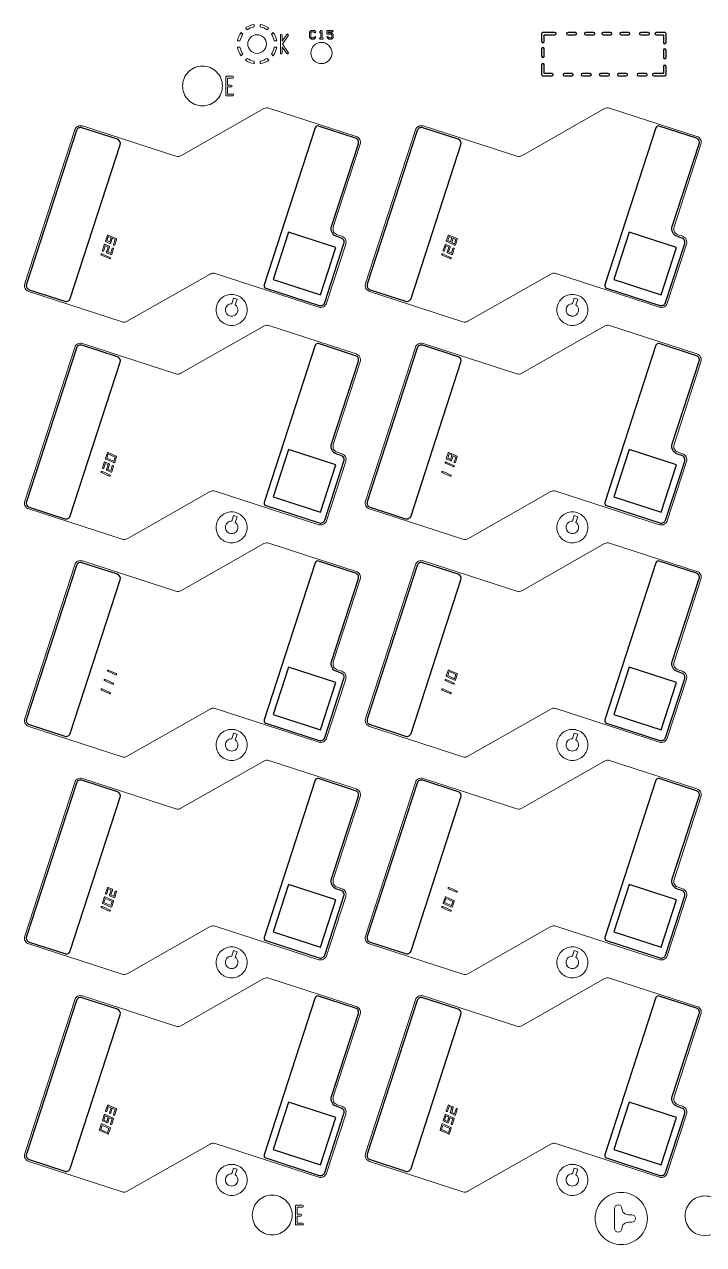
# Model space of a CAD drawing. Extents: x 2864 to 3941, y 2420 to 3182.
# Drawn here: x 3679.5 to 3734.1, y 2861.3 to 2959.5 of the extents above; entities that cross this region are included whole.
import ezdxf

# ---------------------------------------------------------------- set-up
doc = ezdxf.new("R2010")
doc.units = 0
doc.layers.get('0').update_dxf_attribs({"lineweight": 0})
for name, color, linetype in [('barcode', 1, 'Continuous'), ('susa-b', 2, 'Continuous'), ('susb-b', 3, 'Continuous'), ('工令码', 143, 'Continuous')]:
    doc.layers.add(name, color=color, linetype=linetype)

msp = doc.modelspace()

# ---------------------------------------------------------------- linework, layer by layer
for p, q in [((3697.952, 2959.321), (3697.952, 2959.524)), ((3697.051, 2958.741), (3696.907, 2958.884)), ((3703.369, 2958.34), (3703.468, 2958.34)), ((3696.907, 2957.003), (3697.051, 2957.146))]:
    msp.add_line(p, q)
at = {"linetype": 'Continuous'}
for points in [[(3697.261, 2959.238), (3697.404, 2959.094, -0.106991), (3697.952, 2959.321)], [(3698.452, 2959.524), (3698.452, 2959.321, -0.106992), (3698.999, 2959.094), (3699.142, 2959.238)], [(3696.621, 2958.193), (3696.824, 2958.193, -0.106992), (3697.051, 2958.741)], [(3699.496, 2958.884), (3699.352, 2958.741, -0.106991), (3699.579, 2958.193), (3699.782, 2958.193)], [(3700.219, 2958.179), (3700.219, 2958.658, 1), (3700.069, 2958.658), (3700.069, 2957.218, 1), (3700.219, 2957.218), (3700.219, 2957.697)], [(3700.702, 2957.261), (3700.235, 2957.938), (3700.702, 2958.616, 1), (3700.579, 2958.701), (3700.219, 2958.179)], [(3703.468, 2958.34, 1), (3703.468, 2958.44), (3703.419, 2958.44), (3703.419, 2958.986, 0.669786), (3703.333, 2959.021), (3703.234, 2958.922, 1), (3703.305, 2958.851), (3703.319, 2958.865)], [(3703.319, 2958.865), (3703.319, 2958.44), (3703.269, 2958.44, 1), (3703.269, 2958.34), (3703.369, 2958.34)], [(3697.051, 2957.146, -0.106993), (3696.824, 2957.693), (3696.621, 2957.693)], [(3699.782, 2957.693), (3699.579, 2957.693, -0.106992), (3699.352, 2957.146), (3699.496, 2957.003)], [(3700.219, 2957.697), (3700.579, 2957.175, 1), (3700.702, 2957.261)], [(3697.952, 2956.363), (3697.952, 2956.566, -0.106992), (3697.404, 2956.793), (3697.261, 2956.649)], [(3699.142, 2956.649), (3698.999, 2956.793, -0.106991), (3698.452, 2956.566), (3698.452, 2956.363)], [(3696.249, 2953.77, 1), (3696.249, 2953.92), (3695.827, 2953.92), (3695.827, 2954.49), (3696.125, 2954.49, 1), (3696.125, 2954.64), (3695.827, 2954.64), (3695.827, 2955.21), (3696.249, 2955.21, 1), (3696.249, 2955.36), (3695.752, 2955.36, 0.414241), (3695.677, 2955.285), (3695.677, 2954.565)], [(3695.677, 2954.565), (3695.677, 2953.845, 0.414241), (3695.752, 2953.77), (3696.249, 2953.77)], [(3701.853, 2862.923, 1), (3701.853, 2863.073), (3701.431, 2863.073), (3701.431, 2863.643), (3701.729, 2863.643, 1), (3701.729, 2863.793), (3701.431, 2863.793), (3701.431, 2864.364), (3701.853, 2864.364, 1), (3701.853, 2864.514), (3701.356, 2864.514, 0.414241), (3701.281, 2864.439), (3701.281, 2863.718)], [(3701.281, 2863.718), (3701.281, 2862.998, 0.414241), (3701.356, 2862.923), (3701.853, 2862.923)]]:
    msp.add_lwpolyline(points, format="xyb", dxfattribs=at)
for points in [[(3698.952, 2957.943, 0.414216), (3698.202, 2958.693, 0.414216), (3697.452, 2957.943, 0.414216), (3698.202, 2957.193, 0.414216)], [(3702.903, 2958.454, 1), (3702.832, 2958.525), (3702.747, 2958.44), (3702.59, 2958.44), (3702.52, 2958.51), (3702.52, 2958.866), (3702.59, 2958.936), (3702.747, 2958.936), (3702.832, 2958.851, 1), (3702.903, 2958.922), (3702.804, 2959.021, 0.200121), (3702.768, 2959.036), (3702.569, 2959.036, 0.200121), (3702.534, 2959.021), (3702.435, 2958.922, 0.200121), (3702.42, 2958.887), (3702.42, 2958.489, 0.200121), (3702.435, 2958.454), (3702.534, 2958.355, 0.200121), (3702.569, 2958.34), (3702.768, 2958.34, 0.200121), (3702.804, 2958.355)], [(3704.317, 2958.489), (3704.317, 2958.688, 0.200121), (3704.303, 2958.723), (3704.204, 2958.822, 0.200121), (3704.168, 2958.837), (3703.92, 2958.837), (3703.92, 2958.936), (3704.267, 2958.936, 1), (3704.267, 2959.036), (3703.87, 2959.036, 0.414253), (3703.82, 2958.986), (3703.82, 2958.787, 0.414253), (3703.87, 2958.737), (3704.147, 2958.737), (3704.217, 2958.667), (3704.217, 2958.51), (3704.147, 2958.44), (3703.99, 2958.44), (3703.905, 2958.525, 1), (3703.835, 2958.454), (3703.934, 2958.355, 0.200121), (3703.969, 2958.34), (3704.168, 2958.34, 0.200121), (3704.204, 2958.355), (3704.303, 2958.454, 0.200121)], [(3722.147, 2958.678, 1), (3722.147, 2958.878), (3721.181, 2958.878, 0.414228), (3721.081, 2958.778), (3721.081, 2958.142, 1), (3721.281, 2958.142), (3721.281, 2958.678)], [(3723.795, 2958.678, 1), (3723.795, 2958.878), (3723.177, 2958.878, 1), (3723.177, 2958.678)], [(3725.249, 2958.678, 1), (3725.249, 2958.878), (3724.631, 2958.878, 1), (3724.631, 2958.678)], [(3726.634, 2958.678, 1), (3726.634, 2958.878), (3726.016, 2958.878, 1), (3726.016, 2958.678)], [(3728.081, 2958.678, 1), (3728.081, 2958.878), (3727.463, 2958.878, 1), (3727.463, 2958.678)], [(3729.663, 2958.678, 1), (3729.663, 2958.878), (3729.045, 2958.878, 1), (3729.045, 2958.678)], [(3731.081, 2958.061), (3731.081, 2958.778, 0.414228), (3730.981, 2958.878), (3730.293, 2958.878, 1), (3730.293, 2958.678), (3730.881, 2958.678), (3730.881, 2958.061, 1)], [(3704.224, 2957.223, 0.414215), (3703.374, 2958.073, 0.414215), (3702.524, 2957.223, 0.414215), (3703.374, 2956.373, 0.414215)], [(3721.281, 2956.966), (3721.281, 2957.566, 1), (3721.081, 2957.566), (3721.081, 2956.966, 1)], [(3731.081, 2956.85), (3731.081, 2957.45, 1), (3730.881, 2957.45), (3730.881, 2956.85, 1)], [(3721.914, 2955.378, 1), (3721.914, 2955.578), (3721.281, 2955.578), (3721.281, 2956.283, 1), (3721.081, 2956.283), (3721.081, 2955.478, 0.414228), (3721.181, 2955.378)], [(3731.081, 2955.478), (3731.081, 2956.138, 1), (3730.881, 2956.138), (3730.881, 2955.578), (3730.093, 2955.578, 1), (3730.093, 2955.378), (3730.981, 2955.378, 0.414228)], [(3695.41, 2954.57, 0.414215), (3693.81, 2956.17, 0.414215), (3692.21, 2954.57, 0.414215), (3693.81, 2952.97, 0.414215)], [(3723.523, 2955.378, 1), (3723.523, 2955.578), (3722.905, 2955.578, 1), (3722.905, 2955.378)], [(3724.977, 2955.378, 1), (3724.977, 2955.578), (3724.359, 2955.578, 1), (3724.359, 2955.378)], [(3726.435, 2955.378, 1), (3726.435, 2955.578), (3725.817, 2955.578, 1), (3725.817, 2955.378)], [(3727.885, 2955.378, 1), (3727.885, 2955.578), (3727.267, 2955.578, 1), (3727.267, 2955.378)], [(3729.476, 2955.378, 1), (3729.476, 2955.578), (3728.858, 2955.578, 1), (3728.858, 2955.378)], [(3706.49, 2949.88, 0.41422), (3706.168, 2950.51), (3699.148, 2952.792, 0.211093), (3698.746, 2952.75), (3692.079, 2948.951, -0.211093), (3691.677, 2948.91), (3684.161, 2951.352, 0.41422), (3683.531, 2951.031), (3679.514, 2938.668, 0.414215), (3679.835, 2938.038), (3687.351, 2935.595, 0.211093), (3687.753, 2935.637), (3694.42, 2939.436, -0.211091), (3694.822, 2939.477), (3703.151, 2936.77, 0.414218), (3703.781, 2937.091), (3705.326, 2941.847, 0.414217), (3705.005, 2942.477), (3704.647, 2942.593, -0.414216), (3704.326, 2943.223)], [(3733.89, 2949.88, 0.41422), (3733.568, 2950.51), (3726.548, 2952.792, 0.211093), (3726.146, 2952.75), (3719.479, 2948.951, -0.211093), (3719.077, 2948.91), (3711.561, 2951.352, 0.41422), (3710.931, 2951.031), (3706.914, 2938.668, 0.414215), (3707.235, 2938.038), (3714.751, 2935.595, 0.211093), (3715.153, 2935.637), (3721.82, 2939.436, -0.211091), (3722.222, 2939.477), (3730.551, 2936.77, 0.414218), (3731.181, 2937.091), (3732.726, 2941.847, 0.414217), (3732.405, 2942.477), (3732.047, 2942.593, -0.414216), (3731.726, 2943.223)], [(3686.894, 2942.226, 0.385532), (3686.867, 2942.288), (3686.225, 2942.574, 0.447551), (3686.157, 2942.544), (3686.016, 2942.112, 0.385532), (3686.044, 2942.051), (3686.365, 2941.908, 0.447551), (3686.433, 2941.938), (3686.556, 2942.317), (3686.785, 2942.215), (3686.658, 2941.825, 1), (3686.753, 2941.794)], [(3714.294, 2942.226, 0.385532), (3714.267, 2942.288), (3713.625, 2942.574, 0.447551), (3713.557, 2942.544), (3713.416, 2942.112, 0.385532), (3713.444, 2942.051), (3714.085, 2941.764, 0.447551), (3714.154, 2941.795)], [(3686.647, 2941.466, 1), (3686.551, 2941.497), (3686.428, 2941.117), (3686.199, 2941.22), (3686.326, 2941.609, 0.385532), (3686.298, 2941.67), (3685.977, 2941.813, 0.447551), (3685.909, 2941.783), (3685.769, 2941.351, 1), (3685.864, 2941.32), (3685.987, 2941.699), (3686.217, 2941.597), (3686.09, 2941.208, 0.385532), (3686.117, 2941.147), (3686.438, 2941.003, 0.447551), (3686.506, 2941.034)], [(3714.047, 2941.466, 1), (3713.951, 2941.497), (3713.828, 2941.117), (3713.599, 2941.22), (3713.726, 2941.609, 0.385532), (3713.698, 2941.67), (3713.377, 2941.813, 0.447551), (3713.309, 2941.783), (3713.169, 2941.351, 1), (3713.264, 2941.32), (3713.387, 2941.699), (3713.617, 2941.597), (3713.49, 2941.208, 0.385532), (3713.517, 2941.147), (3713.838, 2941.003, 0.447551), (3713.906, 2941.034)], [(3686.372, 2940.766), (3686.051, 2940.909), (3685.73, 2941.053, 1), (3685.689, 2940.961), (3686.01, 2940.818), (3686.331, 2940.675, 1)], [(3713.772, 2940.766), (3713.451, 2940.909), (3713.13, 2941.053, 1), (3713.089, 2940.961), (3713.41, 2940.818), (3713.731, 2940.675, 1)], [(3697.402, 2936.551, 0.414215), (3696.152, 2937.801, 0.414215), (3694.902, 2936.551, 0.414215), (3696.152, 2935.301, 0.414215)], [(3724.802, 2936.551, 0.414215), (3723.552, 2937.801, 0.414215), (3722.302, 2936.551, 0.414215), (3723.552, 2935.301, 0.414215)], [(3696.652, 2936.551, -0.414217), (3696.152, 2936.051, -0.414217), (3695.652, 2936.551, -0.414217), (3696.152, 2937.051, -0.002897), (3696.157, 2937.051), (3696.303, 2937.502), (3696.588, 2937.409), (3696.442, 2936.958, -0.242589)], [(3724.052, 2936.551, -0.414217), (3723.552, 2936.051, -0.414217), (3723.052, 2936.551, -0.414217), (3723.552, 2937.051, -0.002897), (3723.557, 2937.051), (3723.703, 2937.502), (3723.988, 2937.409), (3723.842, 2936.958, -0.242589)], [(3706.49, 2932.38, 0.41422), (3706.168, 2933.01), (3699.148, 2935.292, 0.211093), (3698.746, 2935.25), (3692.079, 2931.451, -0.211093), (3691.677, 2931.41), (3684.161, 2933.852, 0.41422), (3683.531, 2933.531), (3679.514, 2921.168, 0.414215), (3679.835, 2920.538), (3687.351, 2918.095, 0.211093), (3687.753, 2918.137), (3694.42, 2921.936, -0.211091), (3694.822, 2921.977), (3703.151, 2919.27, 0.414218), (3703.781, 2919.591), (3705.326, 2924.347, 0.414217), (3705.005, 2924.977), (3704.647, 2925.093, -0.414216), (3704.326, 2925.723)], [(3733.89, 2932.38, 0.41422), (3733.568, 2933.01), (3726.548, 2935.292, 0.211093), (3726.146, 2935.25), (3719.479, 2931.451, -0.211093), (3719.077, 2931.41), (3711.561, 2933.852, 0.41422), (3710.931, 2933.531), (3706.914, 2921.168, 0.414215), (3707.235, 2920.538), (3714.751, 2918.095, 0.211093), (3715.153, 2918.137), (3721.82, 2921.936, -0.211091), (3722.222, 2921.977), (3730.551, 2919.27, 0.414218), (3731.181, 2919.591), (3732.726, 2924.347, 0.414217), (3732.405, 2924.977), (3732.047, 2925.093, -0.414216), (3731.726, 2925.723)], [(3686.894, 2924.726, 0.385532), (3686.867, 2924.788), (3686.225, 2925.074, 0.447551), (3686.157, 2925.044), (3686.016, 2924.612, 0.385532), (3686.044, 2924.551), (3686.685, 2924.264, 0.447551), (3686.754, 2924.295)], [(3714.294, 2924.726, 0.385532), (3714.267, 2924.788), (3713.625, 2925.074, 0.447551), (3713.557, 2925.044), (3713.416, 2924.612, 0.385532), (3713.444, 2924.551), (3713.765, 2924.408, 0.447551), (3713.833, 2924.438), (3713.956, 2924.817), (3714.185, 2924.715), (3714.058, 2924.325, 1), (3714.153, 2924.294)], [(3686.647, 2923.966, 1), (3686.551, 2923.997), (3686.428, 2923.617), (3686.199, 2923.72), (3686.326, 2924.109, 0.385532), (3686.298, 2924.17), (3685.977, 2924.313, 0.447551), (3685.909, 2924.283), (3685.769, 2923.851, 1), (3685.864, 2923.82), (3685.987, 2924.199), (3686.217, 2924.097), (3686.09, 2923.708, 0.385532), (3686.117, 2923.647), (3686.438, 2923.503, 0.447551), (3686.506, 2923.534)], [(3714.019, 2924.027), (3713.698, 2924.17), (3713.377, 2924.313, 1), (3713.337, 2924.222), (3713.658, 2924.079), (3713.979, 2923.935, 1)], [(3686.372, 2923.266), (3686.051, 2923.409), (3685.73, 2923.553, 1), (3685.689, 2923.461), (3686.01, 2923.318), (3686.331, 2923.175, 1)], [(3713.772, 2923.266), (3713.451, 2923.409), (3713.13, 2923.553, 1), (3713.089, 2923.461), (3713.41, 2923.318), (3713.731, 2923.175, 1)], [(3697.402, 2919.051, 0.414215), (3696.152, 2920.301, 0.414215), (3694.902, 2919.051, 0.414215), (3696.152, 2917.801, 0.414215)], [(3696.652, 2919.051, -0.414217), (3696.152, 2918.551, -0.414217), (3695.652, 2919.051, -0.414217), (3696.152, 2919.551, -0.002897), (3696.157, 2919.551), (3696.303, 2920.002), (3696.588, 2919.909), (3696.442, 2919.458, -0.242589)], [(3724.802, 2919.051, 0.414215), (3723.552, 2920.301, 0.414215), (3722.302, 2919.051, 0.414215), (3723.552, 2917.801, 0.414215)], [(3724.052, 2919.051, -0.414217), (3723.552, 2918.551, -0.414217), (3723.052, 2919.051, -0.414217), (3723.552, 2919.551, -0.002897), (3723.557, 2919.551), (3723.703, 2920.002), (3723.988, 2919.909), (3723.842, 2919.458, -0.242589)], [(3706.49, 2914.88, 0.41422), (3706.168, 2915.51), (3699.148, 2917.792, 0.211093), (3698.746, 2917.75), (3692.079, 2913.951, -0.211093), (3691.677, 2913.91), (3684.161, 2916.352, 0.41422), (3683.531, 2916.031), (3679.514, 2903.668, 0.414215), (3679.835, 2903.038), (3687.351, 2900.595, 0.211093), (3687.753, 2900.637), (3694.42, 2904.436, -0.211091), (3694.822, 2904.477), (3703.151, 2901.77, 0.414218), (3703.781, 2902.091), (3705.326, 2906.847, 0.414217), (3705.005, 2907.477), (3704.647, 2907.593, -0.414216), (3704.326, 2908.223)], [(3733.89, 2914.88, 0.41422), (3733.568, 2915.51), (3726.548, 2917.792, 0.211093), (3726.146, 2917.75), (3719.479, 2913.951, -0.211093), (3719.077, 2913.91), (3711.561, 2916.352, 0.41422), (3710.931, 2916.031), (3706.914, 2903.668, 0.414215), (3707.235, 2903.038), (3714.751, 2900.595, 0.211093), (3715.153, 2900.637), (3721.82, 2904.436, -0.211091), (3722.222, 2904.477), (3730.551, 2901.77, 0.414218), (3731.181, 2902.091), (3732.726, 2906.847, 0.414217), (3732.405, 2907.477), (3732.047, 2907.593, -0.414216), (3731.726, 2908.223)], [(3686.867, 2907.288), (3686.546, 2907.431), (3686.225, 2907.574, 1), (3686.184, 2907.483), (3686.505, 2907.34), (3686.826, 2907.196, 1)], [(3714.294, 2907.226, 0.385532), (3714.267, 2907.288), (3713.625, 2907.574, 0.447551), (3713.557, 2907.544), (3713.416, 2907.112, 0.385532), (3713.444, 2907.051), (3714.085, 2906.764, 0.447551), (3714.154, 2906.795)], [(3686.619, 2906.527), (3686.298, 2906.67), (3685.977, 2906.813, 1), (3685.937, 2906.722), (3686.258, 2906.579), (3686.579, 2906.435, 1)], [(3714.019, 2906.527), (3713.698, 2906.67), (3713.377, 2906.813, 1), (3713.337, 2906.722), (3713.658, 2906.579), (3713.979, 2906.435, 1)], [(3686.372, 2905.766), (3686.051, 2905.909), (3685.73, 2906.053, 1), (3685.689, 2905.961), (3686.01, 2905.818), (3686.331, 2905.675, 1)], [(3713.772, 2905.766), (3713.451, 2905.909), (3713.13, 2906.053, 1), (3713.089, 2905.961), (3713.41, 2905.818), (3713.731, 2905.675, 1)], [(3697.402, 2901.551, 0.414215), (3696.152, 2902.801, 0.414215), (3694.902, 2901.551, 0.414215), (3696.152, 2900.301, 0.414215)], [(3696.652, 2901.551, -0.414217), (3696.152, 2901.051, -0.414217), (3695.652, 2901.551, -0.414217), (3696.152, 2902.051, -0.002897), (3696.157, 2902.051), (3696.303, 2902.502), (3696.588, 2902.409), (3696.442, 2901.958, -0.242589)], [(3724.802, 2901.551, 0.414215), (3723.552, 2902.801, 0.414215), (3722.302, 2901.551, 0.414215), (3723.552, 2900.301, 0.414215)], [(3724.052, 2901.551, -0.414217), (3723.552, 2901.051, -0.414217), (3723.052, 2901.551, -0.414217), (3723.552, 2902.051, -0.002897), (3723.557, 2902.051), (3723.703, 2902.502), (3723.988, 2902.409), (3723.842, 2901.958, -0.242589)], [(3706.49, 2897.38, 0.41422), (3706.168, 2898.01), (3699.148, 2900.292, 0.211093), (3698.746, 2900.25), (3692.079, 2896.451, -0.211093), (3691.677, 2896.41), (3684.161, 2898.852, 0.41422), (3683.531, 2898.531), (3679.514, 2886.168, 0.414215), (3679.835, 2885.538), (3687.351, 2883.095, 0.211093), (3687.753, 2883.137), (3694.42, 2886.936, -0.211091), (3694.822, 2886.977), (3703.151, 2884.27, 0.414218), (3703.781, 2884.591), (3705.326, 2889.347, 0.414217), (3705.005, 2889.977), (3704.647, 2890.093, -0.414216), (3704.326, 2890.723)], [(3733.89, 2897.38, 0.41422), (3733.568, 2898.01), (3726.548, 2900.292, 0.211093), (3726.146, 2900.25), (3719.479, 2896.451, -0.211093), (3719.077, 2896.41), (3711.561, 2898.852, 0.41422), (3710.931, 2898.531), (3706.914, 2886.168, 0.414215), (3707.235, 2885.538), (3714.751, 2883.095, 0.211093), (3715.153, 2883.137), (3721.82, 2886.936, -0.211091), (3722.222, 2886.977), (3730.551, 2884.27, 0.414218), (3731.181, 2884.591), (3732.726, 2889.347, 0.414217), (3732.405, 2889.977), (3732.047, 2890.093, -0.414216), (3731.726, 2890.723)], [(3686.894, 2889.727, 1), (3686.799, 2889.757), (3686.675, 2889.378), (3686.446, 2889.481), (3686.573, 2889.87, 0.385532), (3686.546, 2889.931), (3686.225, 2890.074, 0.447551), (3686.157, 2890.044), (3686.016, 2889.612, 1), (3686.111, 2889.581), (3686.235, 2889.96), (3686.464, 2889.858), (3686.337, 2889.469, 0.385532), (3686.365, 2889.408), (3686.685, 2889.264, 0.447551), (3686.754, 2889.295)], [(3714.267, 2889.788), (3713.946, 2889.931), (3713.625, 2890.074, 1), (3713.584, 2889.983), (3713.905, 2889.84), (3714.226, 2889.696, 1)], [(3686.372, 2888.266), (3686.051, 2888.409), (3685.73, 2888.553, 1), (3685.689, 2888.461), (3686.01, 2888.318), (3686.331, 2888.175, 1)], [(3686.646, 2888.965, 0.385532), (3686.619, 2889.027), (3685.977, 2889.313, 0.447551), (3685.909, 2889.283), (3685.769, 2888.851, 0.385532), (3685.796, 2888.79), (3686.438, 2888.503, 0.447551), (3686.506, 2888.534)], [(3713.772, 2888.266), (3713.451, 2888.409), (3713.13, 2888.553, 1), (3713.089, 2888.461), (3713.41, 2888.318), (3713.731, 2888.175, 1)], [(3714.046, 2888.965, 0.385532), (3714.019, 2889.027), (3713.377, 2889.313, 0.447551), (3713.309, 2889.283), (3713.169, 2888.851, 0.385532), (3713.196, 2888.79), (3713.838, 2888.503, 0.447551), (3713.906, 2888.534)], [(3697.402, 2884.051, 0.414215), (3696.152, 2885.301, 0.414215), (3694.902, 2884.051, 0.414215), (3696.152, 2882.801, 0.414215)], [(3696.652, 2884.051, -0.414217), (3696.152, 2883.551, -0.414217), (3695.652, 2884.051, -0.414217), (3696.152, 2884.551, -0.002897), (3696.157, 2884.551), (3696.303, 2885.002), (3696.588, 2884.909), (3696.442, 2884.458, -0.242589)], [(3724.802, 2884.051, 0.414215), (3723.552, 2885.301, 0.414215), (3722.302, 2884.051, 0.414215), (3723.552, 2882.801, 0.414215)], [(3724.052, 2884.051, -0.414217), (3723.552, 2883.551, -0.414217), (3723.052, 2884.051, -0.414217), (3723.552, 2884.551, -0.002897), (3723.557, 2884.551), (3723.703, 2885.002), (3723.988, 2884.909), (3723.842, 2884.458, -0.242589)], [(3706.49, 2879.88, 0.41422), (3706.168, 2880.51), (3699.148, 2882.792, 0.211093), (3698.746, 2882.75), (3692.079, 2878.951, -0.211093), (3691.677, 2878.91), (3684.161, 2881.352, 0.41422), (3683.531, 2881.031), (3679.514, 2868.668, 0.414215), (3679.835, 2868.038), (3687.351, 2865.595, 0.211093), (3687.753, 2865.637), (3694.42, 2869.436, -0.211091), (3694.822, 2869.477), (3703.151, 2866.77, 0.414218), (3703.781, 2867.091), (3705.326, 2871.847, 0.414217), (3705.005, 2872.477), (3704.647, 2872.593, -0.414216), (3704.326, 2873.223)], [(3733.89, 2879.88, 0.41422), (3733.568, 2880.51), (3726.548, 2882.792, 0.211093), (3726.146, 2882.75), (3719.479, 2878.951, -0.211093), (3719.077, 2878.91), (3711.561, 2881.352, 0.41422), (3710.931, 2881.031), (3706.914, 2868.668, 0.414215), (3707.235, 2868.038), (3714.751, 2865.595, 0.211093), (3715.153, 2865.637), (3721.82, 2869.436, -0.211091), (3722.222, 2869.477), (3730.551, 2866.77, 0.414218), (3731.181, 2867.091), (3732.726, 2871.847, 0.414217), (3732.405, 2872.477), (3732.047, 2872.593, -0.414216), (3731.726, 2873.223)], [(3686.646, 2871.465, 0.385532), (3686.619, 2871.527), (3685.977, 2871.813, 0.447551), (3685.909, 2871.783), (3685.769, 2871.351, 0.385532), (3685.796, 2871.29), (3686.117, 2871.147, 0.447551), (3686.185, 2871.177), (3686.308, 2871.556), (3686.538, 2871.454), (3686.411, 2871.065, 1), (3686.506, 2871.034)], [(3686.894, 2872.226, 0.385532), (3686.867, 2872.288), (3686.225, 2872.574, 0.447551), (3686.157, 2872.544), (3686.016, 2872.112, 1), (3686.111, 2872.081), (3686.235, 2872.46), (3686.464, 2872.358), (3686.337, 2871.969, 1), (3686.432, 2871.938), (3686.556, 2872.317), (3686.785, 2872.215), (3686.658, 2871.825, 1), (3686.753, 2871.794)], [(3714.046, 2871.465, 0.385532), (3714.019, 2871.527), (3713.377, 2871.813, 0.447551), (3713.309, 2871.783), (3713.169, 2871.351, 0.385532), (3713.196, 2871.29), (3713.517, 2871.147, 0.447551), (3713.585, 2871.177), (3713.708, 2871.556), (3713.938, 2871.454), (3713.811, 2871.065, 1), (3713.906, 2871.034)], [(3714.294, 2872.227, 1), (3714.199, 2872.257), (3714.075, 2871.878), (3713.846, 2871.981), (3713.973, 2872.37, 0.385532), (3713.946, 2872.431), (3713.625, 2872.574, 0.447551), (3713.557, 2872.544), (3713.416, 2872.112, 1), (3713.511, 2872.081), (3713.635, 2872.46), (3713.864, 2872.358), (3713.737, 2871.969, 0.385532), (3713.765, 2871.908), (3714.085, 2871.764, 0.447551), (3714.154, 2871.795)], [(3686.399, 2870.705, 0.385532), (3686.372, 2870.766), (3685.73, 2871.053, 0.447551), (3685.662, 2871.022), (3685.522, 2870.591, 0.385532), (3685.549, 2870.529), (3686.191, 2870.243, 0.447551), (3686.259, 2870.273)], [(3713.799, 2870.705, 0.385532), (3713.772, 2870.766), (3713.13, 2871.053, 0.447551), (3713.062, 2871.022), (3712.922, 2870.591, 0.385532), (3712.949, 2870.529), (3713.591, 2870.243, 0.447551), (3713.659, 2870.273)], [(3697.402, 2866.551, 0.414215), (3696.152, 2867.801, 0.414215), (3694.902, 2866.551, 0.414215), (3696.152, 2865.301, 0.414215)], [(3696.652, 2866.551, -0.414217), (3696.152, 2866.051, -0.414217), (3695.652, 2866.551, -0.414217), (3696.152, 2867.051, -0.002897), (3696.157, 2867.051), (3696.303, 2867.502), (3696.588, 2867.409), (3696.442, 2866.958, -0.242589)], [(3724.802, 2866.551, 0.414215), (3723.552, 2867.801, 0.414215), (3722.302, 2866.551, 0.414215), (3723.552, 2865.301, 0.414215)], [(3724.052, 2866.551, -0.414217), (3723.552, 2866.051, -0.414217), (3723.052, 2866.551, -0.414217), (3723.552, 2867.051, -0.002897), (3723.557, 2867.051), (3723.703, 2867.502), (3723.988, 2867.409), (3723.842, 2866.958, -0.242589)], [(3701.014, 2863.724, 0.414215), (3699.414, 2865.324, 0.414215), (3697.814, 2863.724, 0.414215), (3699.414, 2862.124, 0.414215)], [(3729.584, 2863.444, 0.414215), (3727.484, 2865.544, 0.414215), (3725.384, 2863.444, 0.414215), (3727.484, 2861.344, 0.414215)], [(3735.81, 2863.661, 0.414214), (3734.21, 2865.261, 0.414214), (3732.61, 2863.661, 0.414214), (3734.21, 2862.061, 0.414214)], [(3728.334, 2863.144), (3728.034, 2863.144, 0.414217), (3727.534, 2862.644, -1), (3726.934, 2862.644), (3726.934, 2864.244, -1), (3727.534, 2864.244, 0.414217), (3728.034, 2863.744), (3728.334, 2863.744, -1)]]:
    msp.add_lwpolyline(points, format="xyb", close=True, dxfattribs=at)
for points in [[(3686.464, 2942.358), (3686.355, 2942.022), (3686.125, 2942.124), (3686.235, 2942.46)], [(3713.864, 2942.358), (3713.755, 2942.022), (3713.525, 2942.124), (3713.635, 2942.46)], [(3714.185, 2942.215), (3714.075, 2941.878), (3713.846, 2941.981), (3713.956, 2942.317)], [(3686.785, 2924.715), (3686.675, 2924.378), (3686.405, 2924.499), (3686.125, 2924.624), (3686.235, 2924.96), (3686.505, 2924.84)], [(3713.864, 2924.858), (3713.755, 2924.522), (3713.525, 2924.624), (3713.635, 2924.96)], [(3714.185, 2907.215), (3714.075, 2906.878), (3713.805, 2906.999), (3713.525, 2907.124), (3713.635, 2907.46), (3713.905, 2907.34)], [(3686.538, 2888.954), (3686.428, 2888.617), (3686.158, 2888.738), (3685.878, 2888.863), (3685.987, 2889.199), (3686.258, 2889.079)], [(3713.938, 2888.954), (3713.828, 2888.617), (3713.558, 2888.738), (3713.278, 2888.863), (3713.387, 2889.199), (3713.658, 2889.079)], [(3686.29, 2870.693), (3686.181, 2870.357), (3685.911, 2870.477), (3685.631, 2870.602), (3685.74, 2870.939), (3686.01, 2870.818)], [(3686.217, 2871.597), (3686.107, 2871.261), (3685.878, 2871.363), (3685.987, 2871.699)], [(3713.69, 2870.693), (3713.581, 2870.357), (3713.311, 2870.477), (3713.031, 2870.602), (3713.14, 2870.939), (3713.41, 2870.818)], [(3713.617, 2871.597), (3713.507, 2871.261), (3713.278, 2871.363), (3713.387, 2871.699)]]:
    msp.add_lwpolyline(points, close=True, dxfattribs=at)
for start, end in [(98.98922, 126.0106), (53.9894, 81.01078), (143.9894, 171.01078), (8.98922, 36.0106), (188.98939, 216.01078), (323.9894, 351.01078), (233.98937, 261.01066), (278.98922, 306.0106)]:
    msp.add_arc((3698.202, 2957.943), 1.6, start, end)
at = {"layer": 'barcode', "linetype": 'Continuous'}
for points in [[(3700.729, 2942.812), (3699.493, 2939.007), (3703.297, 2937.771), (3704.533, 2941.576)], [(3728.129, 2942.812), (3726.893, 2939.007), (3730.697, 2937.771), (3731.933, 2941.576)], [(3700.729, 2925.312), (3699.493, 2921.507), (3703.297, 2920.271), (3704.533, 2924.076)], [(3728.129, 2925.312), (3726.893, 2921.507), (3730.697, 2920.271), (3731.933, 2924.076)], [(3700.729, 2907.812), (3699.493, 2904.007), (3703.297, 2902.771), (3704.533, 2906.576)], [(3728.129, 2907.812), (3726.893, 2904.007), (3730.697, 2902.771), (3731.933, 2906.576)], [(3700.729, 2890.312), (3699.493, 2886.507), (3703.297, 2885.271), (3704.533, 2889.076)], [(3728.129, 2890.312), (3726.893, 2886.507), (3730.697, 2885.271), (3731.933, 2889.076)], [(3700.729, 2872.812), (3699.493, 2869.007), (3703.297, 2867.771), (3704.533, 2871.576)], [(3728.129, 2872.812), (3726.893, 2869.007), (3730.697, 2867.771), (3731.933, 2871.576)]]:
    msp.add_lwpolyline(points, close=True, dxfattribs=at)
at = {"layer": 'susa-b'}
for p, q in [((3683.176, 2937.478), (3687.193, 2949.841)), ((3710.576, 2937.478), (3714.593, 2949.841)), ((3683.176, 2919.978), (3687.193, 2932.341)), ((3710.576, 2919.978), (3714.593, 2932.341)), ((3683.176, 2902.478), (3687.193, 2914.841)), ((3710.576, 2902.478), (3714.593, 2914.841)), ((3683.176, 2884.978), (3687.193, 2897.341)), ((3710.576, 2884.978), (3714.593, 2897.341)), ((3683.176, 2867.478), (3687.193, 2879.841)), ((3710.576, 2867.478), (3714.593, 2879.841))]:
    msp.add_line(p, q, dxfattribs=at)
at = {"layer": 'susa-b', "linetype": 'Continuous'}
for points in [[(3686.969, 2950.282), (3684.115, 2951.21, 0.414216), (3683.674, 2950.985), (3679.656, 2938.621, 0.414218), (3679.881, 2938.18), (3682.735, 2937.253)], [(3714.369, 2950.282), (3711.515, 2951.21, 0.414216), (3711.074, 2950.985), (3707.056, 2938.621, 0.414218), (3707.281, 2938.18), (3710.135, 2937.253)], [(3686.969, 2932.782), (3684.115, 2933.71, 0.414216), (3683.674, 2933.485), (3679.656, 2921.121, 0.414218), (3679.881, 2920.68), (3682.735, 2919.753)], [(3714.369, 2932.782), (3711.515, 2933.71, 0.414216), (3711.074, 2933.485), (3707.056, 2921.121, 0.414218), (3707.281, 2920.68), (3710.135, 2919.753)], [(3686.969, 2915.282), (3684.115, 2916.21, 0.414216), (3683.674, 2915.985), (3679.656, 2903.621, 0.414218), (3679.881, 2903.18), (3682.735, 2902.253)], [(3714.369, 2915.282), (3711.515, 2916.21, 0.414216), (3711.074, 2915.985), (3707.056, 2903.621, 0.414218), (3707.281, 2903.18), (3710.135, 2902.253)], [(3686.969, 2897.782), (3684.115, 2898.71, 0.414216), (3683.674, 2898.485), (3679.656, 2886.121, 0.414218), (3679.881, 2885.68), (3682.735, 2884.753)], [(3714.369, 2897.782), (3711.515, 2898.71, 0.414216), (3711.074, 2898.485), (3707.056, 2886.121, 0.414218), (3707.281, 2885.68), (3710.135, 2884.753)], [(3686.969, 2880.282), (3684.115, 2881.21, 0.414216), (3683.674, 2880.985), (3679.656, 2868.621, 0.414218), (3679.881, 2868.18), (3682.735, 2867.253)], [(3714.369, 2880.282), (3711.515, 2881.21, 0.414216), (3711.074, 2880.985), (3707.056, 2868.621, 0.414218), (3707.281, 2868.18), (3710.135, 2867.253)]]:
    msp.add_lwpolyline(points, format="xyb", dxfattribs=at)
at = {"layer": 'susa-b'}
for centre, start, end in [((3686.86, 2949.95), 341.99977, 71.99977), ((3714.26, 2949.95), 341.99977, 71.99977), ((3682.843, 2937.586), 251.99971, 342.0001), ((3710.243, 2937.586), 251.99971, 342.0001), ((3686.86, 2932.45), 341.99977, 71.99977), ((3714.26, 2932.45), 341.99977, 71.99977), ((3682.843, 2920.086), 251.99971, 342.0001), ((3710.243, 2920.086), 251.99971, 342.0001), ((3686.86, 2914.95), 341.99977, 71.99977), ((3714.26, 2914.95), 341.99977, 71.99977), ((3682.843, 2902.586), 251.99971, 342.0001), ((3710.243, 2902.586), 251.99971, 342.0001), ((3686.86, 2897.45), 341.99977, 71.99977), ((3714.26, 2897.45), 341.99977, 71.99977), ((3682.843, 2885.086), 251.99971, 342.0001), ((3710.243, 2885.086), 251.99971, 342.0001), ((3686.86, 2879.95), 341.99977, 71.99977), ((3714.26, 2879.95), 341.99977, 71.99977), ((3682.843, 2867.586), 251.99971, 342.0001), ((3710.243, 2867.586), 251.99971, 342.0001)]:
    msp.add_arc(centre, 0.35, start, end, dxfattribs=at)
at = {"layer": 'susb-b'}
for p, q in [((3706.122, 2950.368), (3703.127, 2951.341)), ((3733.522, 2950.368), (3730.527, 2951.341)), ((3706.122, 2932.868), (3703.127, 2933.841)), ((3733.522, 2932.868), (3730.527, 2933.841)), ((3706.122, 2915.368), (3703.127, 2916.341)), ((3733.522, 2915.368), (3730.527, 2916.341)), ((3706.122, 2897.868), (3703.127, 2898.841)), ((3733.522, 2897.868), (3730.527, 2898.841)), ((3706.122, 2880.368), (3703.127, 2881.341)), ((3733.522, 2880.368), (3730.527, 2881.341))]:
    msp.add_line(p, q, dxfattribs=at)
at = {"layer": 'susb-b', "linetype": 'Continuous'}
for points in [[(3702.875, 2951.213), (3698.765, 2938.564, 0.414221), (3698.893, 2938.312)], [(3698.893, 2938.312), (3703.197, 2936.913, 0.414222), (3703.638, 2937.138), (3705.184, 2941.893, 0.414218), (3704.959, 2942.334), (3704.601, 2942.45, -0.414217), (3704.184, 2943.269), (3706.347, 2949.927, 0.414216), (3706.122, 2950.368)], [(3730.275, 2951.213), (3726.165, 2938.564, 0.414221), (3726.293, 2938.312)], [(3726.293, 2938.312), (3730.597, 2936.913, 0.414222), (3731.038, 2937.138), (3732.584, 2941.893, 0.414218), (3732.359, 2942.334), (3732.001, 2942.45, -0.414217), (3731.584, 2943.269), (3733.747, 2949.927, 0.414216), (3733.522, 2950.368)], [(3702.875, 2933.713), (3698.765, 2921.064, 0.414221), (3698.893, 2920.812)], [(3730.275, 2933.713), (3726.165, 2921.064, 0.414221), (3726.293, 2920.812)], [(3698.893, 2920.812), (3703.197, 2919.413, 0.414222), (3703.638, 2919.638), (3705.184, 2924.393, 0.414218), (3704.959, 2924.834), (3704.601, 2924.95, -0.414217), (3704.184, 2925.769), (3706.347, 2932.427, 0.414216), (3706.122, 2932.868)], [(3726.293, 2920.812), (3730.597, 2919.413, 0.414222), (3731.038, 2919.638), (3732.584, 2924.393, 0.414218), (3732.359, 2924.834), (3732.001, 2924.95, -0.414217), (3731.584, 2925.769), (3733.747, 2932.427, 0.414216), (3733.522, 2932.868)], [(3702.875, 2916.213), (3698.765, 2903.564, 0.414221), (3698.893, 2903.312)], [(3730.275, 2916.213), (3726.165, 2903.564, 0.414221), (3726.293, 2903.312)], [(3698.893, 2903.312), (3703.197, 2901.913, 0.414222), (3703.638, 2902.138), (3705.184, 2906.893, 0.414218), (3704.959, 2907.334), (3704.601, 2907.45, -0.414217), (3704.184, 2908.269), (3706.347, 2914.927, 0.414216), (3706.122, 2915.368)], [(3726.293, 2903.312), (3730.597, 2901.913, 0.414222), (3731.038, 2902.138), (3732.584, 2906.893, 0.414218), (3732.359, 2907.334), (3732.001, 2907.45, -0.414217), (3731.584, 2908.269), (3733.747, 2914.927, 0.414216), (3733.522, 2915.368)], [(3702.875, 2898.713), (3698.765, 2886.064, 0.414221), (3698.893, 2885.812)], [(3730.275, 2898.713), (3726.165, 2886.064, 0.414221), (3726.293, 2885.812)], [(3698.893, 2885.812), (3703.197, 2884.413, 0.414222), (3703.638, 2884.638), (3705.184, 2889.393, 0.414218), (3704.959, 2889.834), (3704.601, 2889.95, -0.414217), (3704.184, 2890.769), (3706.347, 2897.427, 0.414216), (3706.122, 2897.868)], [(3726.293, 2885.812), (3730.597, 2884.413, 0.414222), (3731.038, 2884.638), (3732.584, 2889.393, 0.414218), (3732.359, 2889.834), (3732.001, 2889.95, -0.414217), (3731.584, 2890.769), (3733.747, 2897.427, 0.414216), (3733.522, 2897.868)], [(3702.875, 2881.213), (3698.765, 2868.564, 0.414221), (3698.893, 2868.312)], [(3730.275, 2881.213), (3726.165, 2868.564, 0.414221), (3726.293, 2868.312)], [(3698.893, 2868.312), (3703.197, 2866.913, 0.414222), (3703.638, 2867.138), (3705.184, 2871.893, 0.414218), (3704.959, 2872.334), (3704.601, 2872.45, -0.414217), (3704.184, 2873.269), (3706.347, 2879.927, 0.414216), (3706.122, 2880.368)], [(3726.293, 2868.312), (3730.597, 2866.913, 0.414222), (3731.038, 2867.138), (3732.584, 2871.893, 0.414218), (3732.359, 2872.334), (3732.001, 2872.45, -0.414217), (3731.584, 2873.269), (3733.747, 2879.927, 0.414216), (3733.522, 2880.368)]]:
    msp.add_lwpolyline(points, format="xyb", dxfattribs=at)
at = {"layer": 'susb-b'}
for centre in [(3703.065, 2951.151), (3730.465, 2951.151), (3703.065, 2933.651), (3730.465, 2933.651), (3703.065, 2916.151), (3730.465, 2916.151), (3703.065, 2898.651), (3730.465, 2898.651), (3703.065, 2881.151), (3730.465, 2881.151)]:
    msp.add_arc(centre, 0.2, 72.00035, 162.00035, dxfattribs=at)
at = {"layer": '工令码', "linetype": 'Continuous'}
for points in [[(3722.147, 2958.678, 1), (3722.147, 2958.878), (3721.181, 2958.878, 0.414228), (3721.081, 2958.778), (3721.081, 2958.142, 1), (3721.281, 2958.142), (3721.281, 2958.678)], [(3723.795, 2958.678, 1), (3723.795, 2958.878), (3723.177, 2958.878, 1), (3723.177, 2958.678)], [(3725.249, 2958.678, 1), (3725.249, 2958.878), (3724.631, 2958.878, 1), (3724.631, 2958.678)], [(3726.634, 2958.678, 1), (3726.634, 2958.878), (3726.016, 2958.878, 1), (3726.016, 2958.678)], [(3728.081, 2958.678, 1), (3728.081, 2958.878), (3727.463, 2958.878, 1), (3727.463, 2958.678)], [(3729.663, 2958.678, 1), (3729.663, 2958.878), (3729.045, 2958.878, 1), (3729.045, 2958.678)], [(3731.081, 2958.061), (3731.081, 2958.778, 0.414228), (3730.981, 2958.878), (3730.293, 2958.878, 1), (3730.293, 2958.678), (3730.881, 2958.678), (3730.881, 2958.061, 1)], [(3721.281, 2956.966), (3721.281, 2957.566, 1), (3721.081, 2957.566), (3721.081, 2956.966, 1)], [(3731.081, 2956.85), (3731.081, 2957.45, 1), (3730.881, 2957.45), (3730.881, 2956.85, 1)], [(3721.914, 2955.378, 1), (3721.914, 2955.578), (3721.281, 2955.578), (3721.281, 2956.283, 1), (3721.081, 2956.283), (3721.081, 2955.478, 0.414228), (3721.181, 2955.378)], [(3731.081, 2955.478), (3731.081, 2956.138, 1), (3730.881, 2956.138), (3730.881, 2955.578), (3730.093, 2955.578, 1), (3730.093, 2955.378), (3730.981, 2955.378, 0.414228)], [(3723.523, 2955.378, 1), (3723.523, 2955.578), (3722.905, 2955.578, 1), (3722.905, 2955.378)], [(3724.977, 2955.378, 1), (3724.977, 2955.578), (3724.359, 2955.578, 1), (3724.359, 2955.378)], [(3726.435, 2955.378, 1), (3726.435, 2955.578), (3725.817, 2955.578, 1), (3725.817, 2955.378)], [(3727.885, 2955.378, 1), (3727.885, 2955.578), (3727.267, 2955.578, 1), (3727.267, 2955.378)], [(3729.476, 2955.378, 1), (3729.476, 2955.578), (3728.858, 2955.578, 1), (3728.858, 2955.378)]]:
    msp.add_lwpolyline(points, format="xyb", close=True, dxfattribs=at)

doc.saveas('drawing.dxf')
